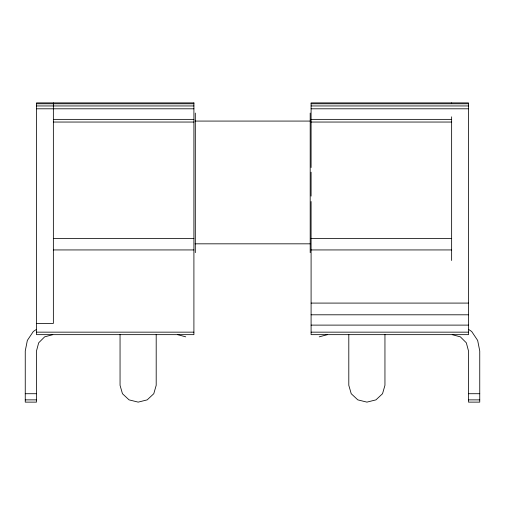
<?xml version="1.0" encoding="UTF-8"?>
<svg xmlns="http://www.w3.org/2000/svg" width="505" height="505" viewBox="0 0 505 505"><rect width="100%" height="100%" fill="white"/><g stroke="black" fill="none" stroke-linecap="round" stroke-linejoin="round"><path stroke-width="0.76" d="M36.511 329.348L33.317 331.482L27.346 340.42L25.25 350.962L25.25 402.125L36.493 402.125L36.493 350.962L38.677 342.813L44.648 336.841L52.798 334.657M319.242 336.841L327.392 334.657M36.493 103.784L193.907 103.784M311.093 103.784L468.507 103.784M36.493 105.949L193.907 105.949M311.093 105.949L468.507 105.949M36.493 108.796L193.907 108.796M311.093 108.796L468.507 108.796M53.36 119.369L193.907 119.369M311.093 119.369L451.64 119.369M195.069 121.074L310.177 121.074M53.36 122.046L193.907 122.046M311.093 122.046L451.64 122.046M53.36 238.606L193.907 238.606M311.093 238.606L451.64 238.606M195.069 243.827L310.177 243.827M53.36 249.937L193.907 249.937M311.093 249.937L451.64 249.937M311.093 303.088L468.507 303.088M311.093 314.798L468.507 314.798M36.493 323.415L53.36 323.415L53.36 102.875M311.093 325.113L468.507 325.113M36.493 332.157L193.907 332.157M311.093 332.157L468.507 332.157M25.25 393.717L36.493 393.717M468.507 393.717L479.75 393.717M25.25 399.872L36.493 399.872M468.507 399.872L479.75 399.872M452.202 334.657L460.352 336.841L466.323 342.813L468.507 350.962L468.507 402.125L479.75 402.125L479.75 350.962L477.654 340.42L471.683 331.482L468.488 329.348M177.608 334.657L185.758 336.841M451.64 102.875L451.64 103.487M451.64 116.813L451.64 260.498M384.949 334.462L384.949 385.315L382.537 393.717L375.941 399.872L366.939 402.125L357.811 399.872L351.221 393.717L348.803 385.315L348.803 334.462M311.093 167.54L311.093 102.887L468.507 102.887L468.507 334.657L311.093 334.657L311.093 201.527M311.093 172.205L311.093 196.104M310.196 113.07L310.196 252.664M195.309 113.07L195.309 252.664M156.196 334.462L156.196 385.315L153.779 393.717L147.189 399.872L138.181 402.125L129.059 399.872L122.462 393.717L120.051 385.315L120.051 334.462M193.907 102.887L36.493 102.887L36.493 334.657L193.907 334.657L193.907 102.887"/></g></svg>
